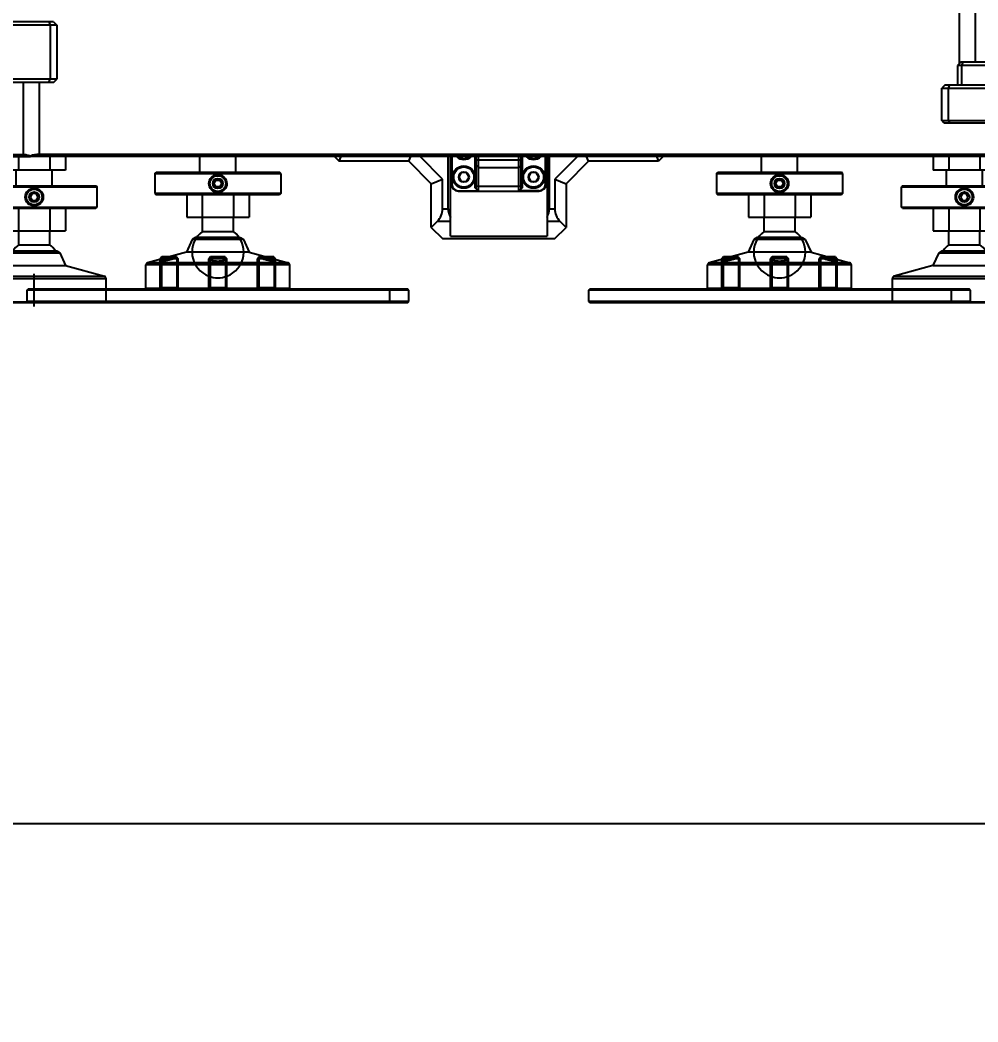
# Model space of a CAD drawing. Header units: millimetres. Extents: x -73584 to -37571, y -61249 to -50748.
# Drawn here: x -51747.3 to -51321, y -55821 to -55375 of the extents above; entities that cross this region are included whole.
import ezdxf

# ---------------------------------------------------------------- set-up
doc = ezdxf.new("R2010")
doc.units = ezdxf.units.MM
doc.header["$LTSCALE"] = 200
doc.header["$PDSIZE"] = -1
doc.linetypes.add('DOT_CENTER', pattern=[14, 12, -1, 0, -1])
doc.layers.add('1', color=7, linetype='Continuous')
doc.layers.add('DIM', color=3, linetype='Continuous')
doc.styles.add('TSSD_Dimension', font='tssdeng.shx', dxfattribs={"width": 0.7, "bigfont": 'hztxt.shx'})
doc.dimstyles.new('TSSD_20_20', dxfattribs={"dimtxt": 60, "dimasz": 20, "dimexe": 20, "dimexo": 50, "dimgap": 20, "dimtad": 1, "dimdec": 0, "dimzin": 0, "dimdsep": 46, "dimtxsty": 'TSSD_Dimension', "dimblk": 'ARCHTICK', "dimcen": 0, "dimdle": 20, "dimclrt": 7, "dimadec": 0, "dimazin": 0, "dimtfac": 1, "dimtdec": 0, "dimtix": 1, "dimtmove": 2, "dimatfit": 3, "dimfxl": 1, "dimtolj": 1, "dimtzin": 0, "dimarcsym": 0})

# ---------------------------------------------------------------- blocks, each defined once
blk = doc.blocks.new('1236')
at = {"color": 7, "linetype": 'Continuous'}
for p, q in [((-44619.35, -55885.55), (-44619.35, -55878.55)), ((-44603.35, -55885.55), (-44603.35, -55878.55)), ((-44559.49, -55878.55), (-44557.39, -55880.65)), ((-44557.39, -55880.65), (-44556.52, -55878.55)), ((-44526.35, -55880.65), (-44557.39, -55880.65)), ((-44526.35, -55880.65), (-44525.48, -55878.55)), ((-44516.35, -55890.65), (-44526.35, -55880.65)), ((-44511.35, -55888.58), (-44521.37, -55878.55)), ((-44508.85, -55901.74), (-44508.85, -55878.55)), ((-44507.35, -55878.55), (-44507.35, -55890.95)), ((-44507.15, -55878.55), (-44507.15, -55890.95)), ((-44496.85, -55892.45), (-44496.85, -55878.55)), ((-44496.35, -55892.95), (-44496.35, -55878.55)), ((-44496.35, -55879.96), (-44476.35, -55879.96)), ((-44495.35, -55893.95), (-44495.35, -55878.55)), ((-44477.35, -55893.95), (-44477.35, -55878.55)), ((-44476.35, -55892.95), (-44476.35, -55878.55)), ((-44475.85, -55878.55), (-44475.85, -55892.45)), ((-44465.55, -55890.95), (-44465.55, -55878.55)), ((-44465.35, -55890.95), (-44465.35, -55878.55)), ((-44463.85, -55878.55), (-44463.85, -55901.74)), ((-44451.32, -55878.55), (-44461.35, -55888.58)), ((-44456.35, -55890.65), (-44446.35, -55880.65)), ((-44446.35, -55880.65), (-44447.22, -55878.55)), ((-44415.3, -55880.65), (-44446.35, -55880.65)), ((-44416.17, -55878.55), (-44415.3, -55880.65)), ((-44413.2, -55878.55), (-44415.3, -55880.65)), ((-44369.35, -55885.55), (-44369.35, -55878.55)), ((-44353.35, -55885.55), (-44353.35, -55878.55)), ((-44496.35, -55882.46), (-44495.35, -55883.46)), ((-44495.35, -55883.46), (-44477.35, -55883.46)), ((-44476.35, -55882.46), (-44477.35, -55883.46)), ((-44639.35, -55886.05), (-44638.85, -55885.55)), ((-44639.35, -55886.05), (-44583.35, -55886.05)), ((-44639.35, -55886.05), (-44639.35, -55895.05)), ((-44638.85, -55885.55), (-44583.85, -55885.55)), ((-44613.08, -55890.55), (-44612.21, -55889.05)), ((-44612.21, -55889.05), (-44610.48, -55889.05)), ((-44610.48, -55889.05), (-44609.61, -55890.55)), ((-44583.35, -55886.05), (-44583.85, -55885.55)), ((-44583.35, -55886.05), (-44583.35, -55895.05)), ((-44516.35, -55890.65), (-44511.35, -55888.58)), ((-44511.35, -55901.74), (-44511.35, -55888.58)), ((-44503, -55885.65), (-44504.15, -55887.65)), ((-44504.15, -55887.65), (-44503, -55889.65)), ((-44500.69, -55885.65), (-44503, -55885.65)), ((-44503, -55889.65), (-44500.69, -55889.65)), ((-44499.54, -55887.65), (-44500.69, -55885.65)), ((-44500.69, -55889.65), (-44499.54, -55887.65)), ((-44472, -55885.65), (-44473.15, -55887.65)), ((-44473.15, -55887.65), (-44472, -55889.65)), ((-44469.69, -55885.65), (-44472, -55885.65)), ((-44472, -55889.65), (-44469.69, -55889.65)), ((-44468.54, -55887.65), (-44469.69, -55885.65)), ((-44469.69, -55889.65), (-44468.54, -55887.65)), ((-44461.35, -55888.58), (-44456.35, -55890.65)), ((-44461.35, -55888.58), (-44461.35, -55901.74)), ((-44389.35, -55886.05), (-44388.85, -55885.55)), ((-44389.35, -55886.05), (-44333.35, -55886.05)), ((-44389.35, -55886.05), (-44389.35, -55895.05)), ((-44388.85, -55885.55), (-44333.85, -55885.55)), ((-44363.08, -55890.55), (-44362.21, -55889.05)), ((-44362.21, -55889.05), (-44360.48, -55889.05)), ((-44360.48, -55889.05), (-44359.61, -55890.55)), ((-44333.35, -55886.05), (-44333.85, -55885.55)), ((-44333.35, -55886.05), (-44333.35, -55895.05)), ((-44612.21, -55892.05), (-44613.08, -55890.55)), ((-44610.48, -55892.05), (-44612.21, -55892.05)), ((-44609.61, -55890.55), (-44610.48, -55892.05)), ((-44516.35, -55910.05), (-44516.35, -55890.65)), ((-44507.35, -55890.95), (-44507.15, -55890.95)), ((-44504.35, -55893.75), (-44495.55, -55893.75)), ((-44504.35, -55893.75), (-44504.35, -55893.95)), ((-44504.35, -55893.95), (-44468.35, -55893.95)), ((-44495.35, -55893.95), (-44496.85, -55892.45)), ((-44496.35, -55891.5), (-44495.35, -55891.78)), ((-44495.35, -55891.78), (-44477.35, -55891.78)), ((-44477.35, -55891.78), (-44476.35, -55891.5)), ((-44475.85, -55892.45), (-44477.35, -55893.95)), ((-44468.35, -55893.75), (-44477.15, -55893.75)), ((-44468.35, -55893.95), (-44468.35, -55893.75)), ((-44465.55, -55890.95), (-44465.35, -55890.95)), ((-44456.35, -55890.65), (-44456.35, -55910.05)), ((-44362.21, -55892.05), (-44363.08, -55890.55)), ((-44360.48, -55892.05), (-44362.21, -55892.05)), ((-44359.61, -55890.55), (-44360.48, -55892.05)), ((-44583.35, -55895.05), (-44639.35, -55895.05)), ((-44639.35, -55895.05), (-44638.85, -55895.55)), ((-44583.85, -55895.55), (-44638.85, -55895.55)), ((-44625.2, -55895.55), (-44625.2, -55905.55)), ((-44618.27, -55895.55), (-44618.27, -55905.55)), ((-44604.42, -55895.55), (-44604.42, -55905.55)), ((-44597.49, -55895.55), (-44597.49, -55905.55)), ((-44583.35, -55895.05), (-44583.85, -55895.55)), ((-44333.35, -55895.05), (-44389.35, -55895.05)), ((-44389.35, -55895.05), (-44388.85, -55895.55)), ((-44333.85, -55895.55), (-44388.85, -55895.55)), ((-44375.2, -55895.55), (-44375.2, -55905.55)), ((-44368.27, -55895.55), (-44368.27, -55905.55)), ((-44354.42, -55895.55), (-44354.42, -55905.55)), ((-44347.49, -55895.55), (-44347.49, -55905.55)), ((-44333.35, -55895.05), (-44333.85, -55895.55)), ((-44511.35, -55901.74), (-44508.85, -55901.74)), ((-44463.85, -55901.74), (-44461.35, -55901.74)), ((-44625.2, -55905.55), (-44597.49, -55905.55)), ((-44618.25, -55911.85), (-44618.25, -55905.55)), ((-44604.45, -55911.85), (-44604.45, -55905.55)), ((-44513.69, -55907.39), (-44516.35, -55910.05)), ((-44507.85, -55907.39), (-44513.69, -55907.39)), ((-44459, -55907.39), (-44464.85, -55907.39)), ((-44456.35, -55910.05), (-44459, -55907.39)), ((-44375.2, -55905.55), (-44347.49, -55905.55)), ((-44368.25, -55911.85), (-44368.25, -55905.55)), ((-44354.45, -55911.85), (-44354.45, -55905.55)), ((-44618.25, -55911.85), (-44604.45, -55911.85)), ((-44516.35, -55910.05), (-44511.35, -55915.05)), ((-44461.35, -55915.05), (-44456.35, -55910.05)), ((-44368.25, -55911.85), (-44354.45, -55911.85)), ((-44622.76, -55915.46), (-44625.35, -55921.05)), ((-44621.35, -55914.55), (-44622.76, -55915.46)), ((-44599.93, -55915.46), (-44622.76, -55915.46)), ((-44620.83, -55914.55), (-44621.35, -55914.55)), ((-44601.86, -55914.55), (-44620.83, -55914.55)), ((-44601.86, -55914.55), (-44601.35, -55914.55)), ((-44601.35, -55914.55), (-44599.93, -55915.46)), ((-44599.93, -55915.46), (-44597.35, -55921.05)), ((-44511.35, -55915.05), (-44461.35, -55915.05)), ((-44507.85, -55914.05), (-44464.85, -55914.05)), ((-44372.76, -55915.46), (-44375.35, -55921.05)), ((-44371.35, -55914.55), (-44372.76, -55915.46)), ((-44349.93, -55915.46), (-44372.76, -55915.46)), ((-44370.83, -55914.55), (-44371.35, -55914.55)), ((-44351.86, -55914.55), (-44370.83, -55914.55)), ((-44351.86, -55914.55), (-44351.35, -55914.55)), ((-44351.35, -55914.55), (-44349.93, -55915.46)), ((-44349.93, -55915.46), (-44347.35, -55921.05)), ((-44625.35, -55921.05), (-44642.61, -55925.85)), ((-44597.35, -55921.05), (-44625.35, -55921.05)), ((-44597.35, -55921.05), (-44580.08, -55925.85)), ((-44375.35, -55921.05), (-44392.61, -55925.85)), ((-44347.35, -55921.05), (-44375.35, -55921.05)), ((-44347.35, -55921.05), (-44330.08, -55925.85)), ((-44636.23, -55923.25), (-44637, -55924.02)), ((-44629, -55924.02), (-44637, -55924.02)), ((-44637, -55937.55), (-44637, -55924.02)), ((-44636.4, -55924.94), (-44636.4, -55937.05)), ((-44629.76, -55923.25), (-44636.23, -55923.25)), ((-44629.76, -55923.25), (-44629, -55924.02)), ((-44629.6, -55923.31), (-44629.6, -55937.05)), ((-44629, -55937.55), (-44629, -55924.02)), ((-44614.58, -55923.25), (-44615.35, -55924.02)), ((-44607.35, -55924.02), (-44615.35, -55924.02)), ((-44615.35, -55937.55), (-44615.35, -55924.02)), ((-44614.75, -55924.17), (-44614.75, -55937.05)), ((-44608.11, -55923.25), (-44614.58, -55923.25)), ((-44608.11, -55923.25), (-44607.35, -55924.02)), ((-44607.95, -55924.17), (-44607.95, -55937.05)), ((-44607.35, -55937.55), (-44607.35, -55924.02)), ((-44592.93, -55923.25), (-44593.69, -55924.02)), ((-44585.69, -55924.02), (-44593.69, -55924.02)), ((-44593.69, -55937.55), (-44593.69, -55924.02)), ((-44593.09, -55923.31), (-44593.09, -55937.05)), ((-44586.46, -55923.25), (-44592.93, -55923.25)), ((-44586.46, -55923.25), (-44585.69, -55924.02)), ((-44586.29, -55924.94), (-44586.29, -55937.05)), ((-44585.69, -55937.55), (-44585.69, -55924.02)), ((-44386.23, -55923.25), (-44387, -55924.02)), ((-44379, -55924.02), (-44387, -55924.02)), ((-44387, -55937.55), (-44387, -55924.02)), ((-44386.4, -55924.94), (-44386.4, -55937.05)), ((-44379.76, -55923.25), (-44386.23, -55923.25)), ((-44379.76, -55923.25), (-44379, -55924.02)), ((-44379.6, -55923.31), (-44379.6, -55937.05)), ((-44379, -55937.55), (-44379, -55924.02)), ((-44364.58, -55923.25), (-44365.35, -55924.02)), ((-44357.35, -55924.02), (-44365.35, -55924.02)), ((-44365.35, -55937.55), (-44365.35, -55924.02)), ((-44364.75, -55924.17), (-44364.75, -55937.05)), ((-44358.11, -55923.25), (-44364.58, -55923.25)), ((-44358.11, -55923.25), (-44357.35, -55924.02)), ((-44357.95, -55924.17), (-44357.95, -55937.05)), ((-44357.35, -55937.55), (-44357.35, -55924.02)), ((-44342.93, -55923.25), (-44343.69, -55924.02)), ((-44335.69, -55924.02), (-44343.69, -55924.02)), ((-44343.69, -55937.55), (-44343.69, -55924.02)), ((-44343.09, -55923.31), (-44343.09, -55937.05)), ((-44336.46, -55923.25), (-44342.93, -55923.25)), ((-44336.46, -55923.25), (-44335.69, -55924.02)), ((-44336.29, -55924.94), (-44336.29, -55937.05)), ((-44335.69, -55937.55), (-44335.69, -55924.02)), ((-44579.35, -55926.81), (-44643.35, -55926.81)), ((-44643.35, -55937.25), (-44643.35, -55926.81)), ((-44580.08, -55925.85), (-44642.61, -55925.85)), ((-44579.35, -55937.25), (-44579.35, -55926.81)), ((-44329.35, -55926.81), (-44393.35, -55926.81)), ((-44393.35, -55937.25), (-44393.35, -55926.81)), ((-44330.08, -55925.85), (-44392.61, -55925.85)), ((-44329.35, -55937.25), (-44329.35, -55926.81)), ((-44695.85, -55937.55), (-44696.35, -55938.05)), ((-44526.35, -55938.05), (-44696.35, -55938.05)), ((-44696.35, -55938.05), (-44696.35, -55943.05)), ((-44526.85, -55937.55), (-44695.85, -55937.55)), ((-44579.35, -55937.25), (-44643.35, -55937.25)), ((-44636.4, -55937.05), (-44636.9, -55937.55)), ((-44629.6, -55937.05), (-44636.4, -55937.05)), ((-44629.6, -55937.05), (-44629.1, -55937.55)), ((-44614.75, -55937.05), (-44615.25, -55937.55)), ((-44607.95, -55937.05), (-44614.75, -55937.05)), ((-44611.35, -55938.05), (-44611.35, -55937.55)), ((-44607.95, -55937.05), (-44607.45, -55937.55)), ((-44593.09, -55937.05), (-44593.59, -55937.55)), ((-44586.29, -55937.05), (-44593.09, -55937.05)), ((-44586.29, -55937.05), (-44585.79, -55937.55)), ((-44534.77, -55943.05), (-44534.77, -55938.05)), ((-44526.35, -55938.05), (-44526.85, -55937.55)), ((-44526.35, -55943.05), (-44526.35, -55938.05)), ((-44445.85, -55937.55), (-44446.35, -55938.05)), ((-44276.35, -55938.05), (-44446.35, -55938.05)), ((-44446.35, -55938.05), (-44446.35, -55943.05)), ((-44276.85, -55937.55), (-44445.85, -55937.55)), ((-44329.35, -55937.25), (-44393.35, -55937.25)), ((-44386.4, -55937.05), (-44386.9, -55937.55)), ((-44379.6, -55937.05), (-44386.4, -55937.05)), ((-44379.6, -55937.05), (-44379.1, -55937.55)), ((-44364.75, -55937.05), (-44365.25, -55937.55)), ((-44357.95, -55937.05), (-44364.75, -55937.05)), ((-44361.35, -55938.05), (-44361.35, -55937.55)), ((-44357.95, -55937.05), (-44357.45, -55937.55)), ((-44343.09, -55937.05), (-44343.59, -55937.55)), ((-44336.29, -55937.05), (-44343.09, -55937.05)), ((-44336.29, -55937.05), (-44335.79, -55937.55)), ((-44284.77, -55943.05), (-44284.77, -55938.05)), ((-44276.35, -55938.05), (-44276.85, -55937.55)), ((-44276.35, -55943.05), (-44276.35, -55938.05)), ((-44526.35, -55943.05), (-44696.35, -55943.05)), ((-44696.35, -55943.05), (-44695.85, -55943.55)), ((-44535.2, -55943.55), (-44534.77, -55943.05)), ((-44526.85, -55943.55), (-44526.35, -55943.05)), ((-44276.35, -55943.05), (-44446.35, -55943.05)), ((-44446.35, -55943.05), (-44445.85, -55943.55)), ((-44285.2, -55943.55), (-44284.77, -55943.05)), ((-44276.85, -55943.55), (-44276.35, -55943.05)), ((-44695.85, -55943.55), (-44526.85, -55943.55)), ((-44445.85, -55943.55), (-44276.85, -55943.55))]:
    blk.add_line(p, q, dxfattribs=at)
at = {"linetype": 'Continuous'}
for p, q in [((-44507.85, -55914.05), (-44507.85, -55878.55)), ((-44464.85, -55878.55), (-44464.85, -55914.05))]:
    blk.add_line(p, q, dxfattribs=at)
at = {"color": 7, "linetype": 'Continuous'}
for centre, radius in [((-44501.85, -55887.65), 5), ((-44501.85, -55887.65), 4.5), ((-44501.85, -55887.65), 2.31), ((-44470.85, -55887.65), 5), ((-44470.85, -55887.65), 4.5), ((-44470.85, -55887.65), 2.31), ((-44611.35, -55890.55), 3.5), ((-44611.35, -55890.55), 2.25), ((-44361.35, -55890.55), 3.5), ((-44361.35, -55890.55), 2.25)]:
    blk.add_circle(centre, radius, dxfattribs=at)
for centre, radius, start, end in [((-44501.85, -55874.85), 5, 227.9015, 312.0985), ((-44501.85, -55874.85), 4.5, 235.5396, 304.4588), ((-44470.85, -55874.85), 5, 227.9015, 312.0985), ((-44470.85, -55874.85), 4.5, 235.5396, 304.4588), ((-44611.35, -55890.55), 4, 89.999, 90.2173), ((-44361.35, -55890.55), 4, 89.999, 90.2173), ((-44504.35, -55890.95), 3, 180, 270), ((-44504.35, -55890.95), 2.8, 180, 270), ((-44468.35, -55890.95), 3, 270, 0), ((-44468.35, -55890.95), 2.8, 270, 0), ((-44611.35, -55921.05), 11.5, 126.8699, 249.6325), ((-44611.35, -55921.05), 11.5, 290.3675, 53.1301), ((-44361.35, -55921.05), 11.5, 126.8699, 249.6325), ((-44361.35, -55921.05), 11.5, 290.3675, 53.1301), ((-44642.35, -55926.81), 1, 105.5241, 180), ((-44580.35, -55926.81), 1, 0, 74.4759), ((-44392.35, -55926.81), 1, 105.5241, 180), ((-44330.35, -55926.81), 1, 0, 74.4759), ((-44611.35, -55921.05), 11.5, 249.6325, 290.3675), ((-44361.35, -55921.05), 11.5, 249.6325, 290.3675), ((-44643.05, -55937.25), 0.3, 180, 270), ((-44579.65, -55937.25), 0.3, 270, 360), ((-44393.05, -55937.25), 0.3, 180, 270), ((-44329.65, -55937.25), 0.3, 270, 360)]:
    blk.add_arc(centre, radius, start, end, dxfattribs=at)
for centre, major_axis, start_param, end_param in [((-44519.35, -55901.74), (8, 0), -0.785398, 0), ((-44500.85, -55901.74), (8, 0), -3.141593, -2.636232), ((-44471.85, -55901.74), (0, 8), -2.076157, -1.570796), ((-44453.35, -55901.74), (0, 8), 1.570796, 2.356194)]:
    blk.add_ellipse(centre, major_axis=major_axis, ratio=1, start_param=start_param, end_param=end_param, dxfattribs=at)
for points, knots in [([(-44611.33, -55894.55), (-44611.85, -55894.55), (-44612.91, -55894.34), (-44614.67, -55893.18), (-44615.78, -55890.57), (-44614.69, -55887.95), (-44612.94, -55886.77), (-44611.89, -55886.55), (-44611.36, -55886.55)], [0, 0, 0, 0, 0.127314, 0.253769, 0.500023, 0.746262, 0.8727, 1, 1, 1, 1]), ([(-44611.35, -55886.55), (-44610.82, -55886.55), (-44609.76, -55886.76), (-44608.02, -55887.93), (-44606.91, -55890.54), (-44608.01, -55893.16), (-44609.75, -55894.33), (-44610.81, -55894.55), (-44611.33, -55894.55)], [0, 0, 0, 0, 0.127308, 0.253758, 0.500012, 0.746261, 0.872699, 1, 1, 1, 1]), ([(-44361.33, -55894.55), (-44361.85, -55894.55), (-44362.91, -55894.34), (-44364.67, -55893.18), (-44365.78, -55890.57), (-44364.69, -55887.95), (-44362.94, -55886.77), (-44361.89, -55886.55), (-44361.36, -55886.55)], [0, 0, 0, 0, 0.127314, 0.253769, 0.500023, 0.746262, 0.8727, 1, 1, 1, 1]), ([(-44361.35, -55886.55), (-44360.82, -55886.55), (-44359.76, -55886.76), (-44358.02, -55887.93), (-44356.91, -55890.54), (-44358.01, -55893.16), (-44359.75, -55894.33), (-44360.81, -55894.55), (-44361.33, -55894.55)], [0, 0, 0, 0, 0.127308, 0.253758, 0.500012, 0.746261, 0.872699, 1, 1, 1, 1]), ([(-44636.4, -55924.94), (-44636.4, -55924.78), (-44635.96, -55924.66), (-44635.53, -55924.44), (-44634.91, -55924.24), (-44634.22, -55924.02), (-44633.47, -55923.81), (-44632.72, -55923.61), (-44631.99, -55923.44), (-44631.34, -55923.31), (-44630.74, -55923.21), (-44630.26, -55923.18), (-44629.6, -55923.09), (-44629.6, -55923.31)], [0, 0, 0, 0, 0.066222, 0.136405, 0.226711, 0.333287, 0.443792, 0.555067, 0.65961, 0.757485, 0.838302, 0.906276, 1, 1, 1, 1]), ([(-44629.6, -55923.31), (-44629.6, -55923.59), (-44630.23, -55923.75), (-44630.81, -55924.02), (-44631.46, -55924.23), (-44632.2, -55924.44), (-44632.97, -55924.62), (-44633.74, -55924.78), (-44634.43, -55924.9), (-44635.1, -55925.01), (-44635.64, -55925.01), (-44636.4, -55925.19), (-44636.4, -55924.94)], [0, 0, 0, 0, 0.117399, 0.193712, 0.288372, 0.399519, 0.518368, 0.622816, 0.729463, 0.818418, 0.894422, 1, 1, 1, 1]), ([(-44607.95, -55924.17), (-44607.95, -55923.97), (-44608.32, -55923.7), (-44608.81, -55923.51), (-44609.36, -55923.36), (-44609.97, -55923.25), (-44610.65, -55923.18), (-44611.35, -55923.16), (-44612.05, -55923.18), (-44612.72, -55923.25), (-44613.33, -55923.36), (-44613.88, -55923.51), (-44614.37, -55923.7), (-44614.75, -55923.97), (-44614.75, -55924.17)], [0, 0, 0, 0, 0.081994, 0.148142, 0.225276, 0.311201, 0.403723, 0.500047, 0.59637, 0.688887, 0.774772, 0.851885, 0.918001, 1, 1, 1, 1]), ([(-44614.75, -55924.17), (-44614.75, -55924.37), (-44614.34, -55924.63), (-44613.81, -55924.8), (-44613.18, -55924.93), (-44612.48, -55925.01), (-44611.72, -55925.05), (-44610.95, -55925.05), (-44610.19, -55925.01), (-44609.5, -55924.93), (-44608.88, -55924.8), (-44608.35, -55924.63), (-44607.95, -55924.37), (-44607.95, -55924.17)], [0, 0, 0, 0, 0.083834, 0.154007, 0.241999, 0.342339, 0.446915, 0.555607, 0.660088, 0.759868, 0.84633, 0.916523, 1, 1, 1, 1]), ([(-44593.09, -55923.31), (-44593.09, -55923.08), (-44592.43, -55923.18), (-44591.94, -55923.21), (-44591.33, -55923.32), (-44590.69, -55923.45), (-44589.96, -55923.62), (-44589.23, -55923.81), (-44588.48, -55924.02), (-44587.81, -55924.23), (-44587.18, -55924.44), (-44586.74, -55924.65), (-44586.29, -55924.78), (-44586.29, -55924.94)], [0, 0, 0, 0, 0.094511, 0.162491, 0.244873, 0.342917, 0.444104, 0.558273, 0.663629, 0.769746, 0.85868, 0.932788, 1, 1, 1, 1]), ([(-44586.29, -55924.94), (-44586.29, -55925.19), (-44587.06, -55925.01), (-44587.6, -55925), (-44588.26, -55924.9), (-44588.96, -55924.78), (-44589.71, -55924.62), (-44590.47, -55924.44), (-44591.19, -55924.24), (-44591.85, -55924.03), (-44592.44, -55923.76), (-44593.09, -55923.59), (-44593.09, -55923.31)], [0, 0, 0, 0, 0.106772, 0.182618, 0.273153, 0.37683, 0.483938, 0.595577, 0.703919, 0.800166, 0.880979, 1, 1, 1, 1]), ([(-44386.4, -55924.94), (-44386.4, -55924.78), (-44385.96, -55924.66), (-44385.53, -55924.44), (-44384.91, -55924.24), (-44384.22, -55924.02), (-44383.47, -55923.81), (-44382.72, -55923.61), (-44381.99, -55923.44), (-44381.34, -55923.31), (-44380.74, -55923.21), (-44380.26, -55923.18), (-44379.6, -55923.09), (-44379.6, -55923.31)], [0, 0, 0, 0, 0.066222, 0.136405, 0.226711, 0.333287, 0.443792, 0.555067, 0.65961, 0.757485, 0.838302, 0.906276, 1, 1, 1, 1]), ([(-44379.6, -55923.31), (-44379.6, -55923.59), (-44380.23, -55923.75), (-44380.81, -55924.02), (-44381.46, -55924.23), (-44382.2, -55924.44), (-44382.97, -55924.62), (-44383.74, -55924.78), (-44384.43, -55924.9), (-44385.1, -55925.01), (-44385.64, -55925.01), (-44386.4, -55925.19), (-44386.4, -55924.94)], [0, 0, 0, 0, 0.117399, 0.193712, 0.288372, 0.399519, 0.518368, 0.622816, 0.729463, 0.818418, 0.894422, 1, 1, 1, 1]), ([(-44357.95, -55924.17), (-44357.95, -55923.97), (-44358.32, -55923.7), (-44358.81, -55923.51), (-44359.36, -55923.36), (-44359.97, -55923.25), (-44360.65, -55923.18), (-44361.35, -55923.16), (-44362.05, -55923.18), (-44362.72, -55923.25), (-44363.33, -55923.36), (-44363.88, -55923.51), (-44364.37, -55923.7), (-44364.75, -55923.97), (-44364.75, -55924.17)], [0, 0, 0, 0, 0.081994, 0.148142, 0.225276, 0.311201, 0.403723, 0.500047, 0.59637, 0.688887, 0.774772, 0.851885, 0.918001, 1, 1, 1, 1]), ([(-44364.75, -55924.17), (-44364.75, -55924.37), (-44364.34, -55924.63), (-44363.81, -55924.8), (-44363.18, -55924.93), (-44362.48, -55925.01), (-44361.72, -55925.05), (-44360.95, -55925.05), (-44360.19, -55925.01), (-44359.5, -55924.93), (-44358.88, -55924.8), (-44358.35, -55924.63), (-44357.95, -55924.37), (-44357.95, -55924.17)], [0, 0, 0, 0, 0.083834, 0.154007, 0.241999, 0.342339, 0.446915, 0.555607, 0.660088, 0.759868, 0.84633, 0.916523, 1, 1, 1, 1]), ([(-44343.09, -55923.31), (-44343.09, -55923.08), (-44342.43, -55923.18), (-44341.94, -55923.21), (-44341.33, -55923.32), (-44340.69, -55923.45), (-44339.96, -55923.62), (-44339.23, -55923.81), (-44338.48, -55924.02), (-44337.81, -55924.23), (-44337.18, -55924.44), (-44336.74, -55924.65), (-44336.29, -55924.78), (-44336.29, -55924.94)], [0, 0, 0, 0, 0.094511, 0.162491, 0.244873, 0.342917, 0.444104, 0.558273, 0.663629, 0.769746, 0.85868, 0.932788, 1, 1, 1, 1]), ([(-44336.29, -55924.94), (-44336.29, -55925.19), (-44337.06, -55925.01), (-44337.6, -55925), (-44338.26, -55924.9), (-44338.96, -55924.78), (-44339.71, -55924.62), (-44340.47, -55924.44), (-44341.19, -55924.24), (-44341.85, -55924.03), (-44342.44, -55923.76), (-44343.09, -55923.59), (-44343.09, -55923.31)], [0, 0, 0, 0, 0.106772, 0.182618, 0.273153, 0.37683, 0.483938, 0.595577, 0.703919, 0.800166, 0.880979, 1, 1, 1, 1])]:
    blk.add_open_spline(points, degree=3, knots=knots, dxfattribs=at)
blk = doc.blocks.new('23-D1022-C_CURAVLE-PLATE-LEFT_Absen-PL__302', base_point=(385.1, 187.98))
at = {"color": 7, "linetype": 'Continuous'}
for p, q in [((386.6, 214.98), (385.1, 213.48)), ((389.28, 214.98), (386.6, 214.98)), ((396.03, 214.98), (389.28, 214.98)), ((396.03, 214.98), (394.29, 213.48)), ((401.4, 214.98), (396.03, 214.98)), ((396.03, 187.98), (396.03, 214.98)), ((397.22, 213.48), (396.03, 214.98)), ((401.4, 214.98), (399.71, 213.48)), ((406.8, 214.98), (401.4, 214.98)), ((401.4, 214.98), (401.4, 187.98)), ((402.66, 213.48), (401.4, 214.98)), ((406.8, 214.98), (405.17, 213.48)), ((412.22, 214.98), (406.8, 214.98)), ((406.8, 187.98), (406.8, 214.98)), ((408.14, 213.48), (406.8, 214.98)), ((412.22, 214.98), (410.66, 213.48)), ((417.66, 214.98), (412.22, 214.98)), ((412.22, 187.98), (412.22, 214.98)), ((413.63, 213.48), (412.22, 214.98)), ((417.66, 214.98), (416.16, 213.48)), ((418.75, 214.98), (417.66, 214.98)), ((417.66, 187.98), (417.66, 214.98)), ((419.14, 213.48), (417.66, 214.98)), ((423.1, 214.98), (418.75, 214.98)), ((423.1, 214.98), (421.66, 213.48)), ((423.1, 187.98), (423.1, 214.98)), ((424.64, 213.48), (423.1, 214.98)), ((428.53, 214.98), (423.1, 214.98)), ((428.53, 214.98), (427.16, 213.48)), ((428.53, 187.98), (428.53, 214.98)), ((433.75, 214.98), (428.53, 214.98)), ((430.14, 213.48), (428.53, 214.98)), ((433.95, 214.98), (432.65, 213.48)), ((433.95, 214.98), (433.75, 214.98)), ((434.68, 214.98), (433.95, 214.98)), ((433.95, 187.98), (433.95, 214.98)), ((435.61, 213.48), (433.95, 214.98)), ((456.82, 214.98), (434.68, 214.98)), ((463.89, 214.98), (456.82, 214.98)), ((468.24, 214.98), (463.89, 214.98)), ((470.35, 214.98), (468.24, 214.98)), ((470.35, 214.98), (471.85, 213.48)), ((385.1, 213.48), (385.1, 189.48)), ((388.92, 213.48), (385.1, 213.48)), ((394.29, 213.48), (388.92, 213.48)), ((394.29, 213.48), (394.29, 189.48)), ((397.22, 213.48), (397.22, 189.48)), ((399.71, 213.48), (397.22, 213.48)), ((399.71, 213.48), (399.71, 189.48)), ((402.66, 213.48), (402.66, 189.48)), ((405.17, 213.48), (402.66, 213.48)), ((405.17, 213.48), (405.17, 189.48)), ((408.14, 213.48), (408.14, 189.48)), ((410.66, 213.48), (408.14, 213.48)), ((410.66, 213.48), (410.66, 189.48)), ((416.16, 213.48), (413.63, 213.48)), ((413.63, 213.48), (413.63, 189.48)), ((416.16, 213.48), (416.16, 189.48)), ((419.14, 213.48), (419.14, 189.48)), ((421.66, 213.48), (419.14, 213.48)), ((421.66, 213.48), (421.66, 189.48)), ((427.16, 213.48), (424.64, 213.48)), ((424.64, 213.48), (424.64, 189.48)), ((427.16, 213.48), (427.16, 189.48)), ((430.14, 213.48), (430.14, 189.48)), ((432.65, 213.48), (430.14, 213.48)), ((432.65, 213.48), (432.65, 189.48)), ((468.83, 213.48), (435.61, 213.48)), ((435.61, 213.48), (435.61, 189.48)), ((471.85, 213.48), (468.83, 213.48)), ((471.85, 213.48), (471.85, 189.48)), ((388.92, 189.48), (385.1, 189.48)), ((386.6, 187.98), (385.1, 189.48)), ((389.28, 187.98), (386.6, 187.98)), ((394.29, 189.48), (388.92, 189.48)), ((396.03, 187.98), (389.28, 187.98)), ((394.29, 189.48), (396.03, 187.98)), ((396.03, 187.98), (397.22, 189.48)), ((401.4, 187.98), (396.03, 187.98)), ((399.71, 189.48), (397.22, 189.48)), ((399.71, 189.48), (401.4, 187.98)), ((401.4, 187.98), (402.66, 189.48)), ((406.8, 187.98), (401.4, 187.98)), ((405.17, 189.48), (402.66, 189.48)), ((405.17, 189.48), (406.8, 187.98)), ((406.8, 187.98), (408.14, 189.48)), ((412.22, 187.98), (406.8, 187.98)), ((410.66, 189.48), (408.14, 189.48)), ((410.66, 189.48), (412.22, 187.98)), ((412.22, 187.98), (413.63, 189.48)), ((417.66, 187.98), (412.22, 187.98)), ((416.16, 189.48), (413.63, 189.48)), ((416.16, 189.48), (417.66, 187.98)), ((417.66, 187.98), (419.14, 189.48)), ((423.1, 187.98), (417.66, 187.98)), ((421.66, 189.48), (419.14, 189.48)), ((421.66, 189.48), (423.1, 187.98)), ((423.1, 187.98), (424.64, 189.48)), ((428.53, 187.98), (423.1, 187.98)), ((427.16, 189.48), (424.64, 189.48)), ((427.16, 189.48), (428.53, 187.98)), ((428.53, 187.98), (430.14, 189.48)), ((433.95, 187.98), (428.53, 187.98)), ((432.65, 189.48), (430.14, 189.48)), ((432.65, 189.48), (433.95, 187.98)), ((433.95, 187.98), (435.61, 189.48)), ((468.24, 187.98), (433.95, 187.98)), ((468.83, 189.48), (435.61, 189.48)), ((470.35, 187.98), (468.24, 187.98)), ((471.85, 189.48), (468.83, 189.48)), ((470.35, 187.98), (471.85, 189.48))]:
    blk.add_line(p, q, dxfattribs=at)
at = {"color": 140, "linetype": 'Continuous'}
for p, q in [((388.92, 213.48), (389.28, 214.98)), ((468.24, 214.98), (468.83, 213.48)), ((388.92, 213.48), (388.92, 189.48)), ((468.83, 213.48), (468.83, 189.48)), ((389.28, 187.98), (388.92, 189.48)), ((468.24, 187.98), (468.83, 189.48))]:
    blk.add_line(p, q, dxfattribs=at)
blk = doc.blocks.new('23-D1023-C_CURAVLE-PLATE-RIGHT_Absen-PL__303', base_point=(865.65, 169.98))
at = {"color": 7, "linetype": 'Continuous'}
for p, q in [((874.14, 196.98), (872.64, 195.48)), ((875.07, 196.98), (874.14, 196.98)), ((944.18, 196.98), (875.07, 196.98)), ((945.34, 196.98), (944.18, 196.98)), ((945.34, 196.98), (946.84, 195.48)), ((872.64, 195.48), (872.64, 186.98)), ((874.49, 195.48), (872.64, 195.48)), ((944.52, 195.48), (874.49, 195.48)), ((946.84, 195.48), (944.52, 195.48)), ((946.84, 195.48), (946.84, 186.98)), ((867.15, 186.98), (865.65, 185.48)), ((865.65, 170.98), (865.65, 185.48)), ((865.65, 185.48), (868.67, 185.48)), ((867.15, 186.98), (869.26, 186.98)), ((868.67, 185.48), (916.16, 185.48)), ((869.26, 186.98), (874.49, 186.98)), ((874.49, 186.98), (917.66, 186.98)), ((917.66, 186.98), (916.16, 185.48)), ((916.16, 170.98), (916.16, 185.48)), ((917.66, 169.98), (917.66, 186.98)), ((919.14, 185.48), (917.66, 186.98)), ((917.66, 186.98), (944.52, 186.98)), ((919.14, 170.98), (919.14, 185.48)), ((919.14, 185.48), (948.58, 185.48)), ((944.52, 186.98), (948.22, 186.98)), ((948.22, 186.98), (950.9, 186.98)), ((948.58, 185.48), (952.4, 185.48)), ((950.9, 186.98), (952.4, 185.48)), ((952.4, 170.98), (952.4, 185.48)), ((865.65, 170.98), (868.67, 170.98)), ((866.65, 169.98), (865.65, 170.98)), ((866.65, 169.98), (869.06, 169.98)), ((868.67, 170.98), (916.16, 170.98)), ((869.06, 169.98), (873.61, 169.98)), ((873.61, 169.98), (880.68, 169.98)), ((880.68, 169.98), (902.82, 169.98)), ((902.82, 169.98), (903.75, 169.98)), ((903.75, 169.98), (917.16, 169.98)), ((916.16, 170.98), (917.16, 169.98)), ((917.16, 169.98), (917.66, 169.98)), ((918.16, 169.98), (917.66, 169.98)), ((918.16, 169.98), (919.14, 170.98)), ((918.16, 169.98), (918.75, 169.98)), ((918.75, 169.98), (948.34, 169.98)), ((919.14, 170.98), (948.58, 170.98)), ((948.34, 169.98), (951.4, 169.98)), ((948.58, 170.98), (952.4, 170.98)), ((951.4, 169.98), (952.4, 170.98))]:
    blk.add_line(p, q, dxfattribs=at)
at = {"color": 140, "linetype": 'Continuous'}
for p, q in [((875.07, 196.98), (874.49, 195.48)), ((944.18, 196.98), (944.52, 195.48)), ((874.49, 195.48), (874.49, 186.98)), ((944.52, 195.48), (944.52, 186.98)), ((868.67, 185.48), (869.26, 186.98)), ((868.67, 170.98), (868.67, 185.48)), ((948.22, 186.98), (948.58, 185.48)), ((948.58, 170.98), (948.58, 185.48)), ((868.67, 170.98), (869.06, 169.98)), ((948.58, 170.98), (948.34, 169.98))]:
    blk.add_line(p, q, dxfattribs=at)
blk = doc.blocks.new('PH_23_CURVEABLE-PLATE-SET_BASESTAND-0_5m_Absen-PL__304', base_point=(385.1, 169.98))
for name, p in [('23-D1022-C_CURAVLE-PLATE-LEFT_Absen-PL__302', (385.1, 187.98)), ('23-D1023-C_CURAVLE-PLATE-RIGHT_Absen-PL__303', (865.65, 169.98))]:
    blk.add_blockref(name, p)
blk = doc.blocks.new('HEXAGON-SOCKET-BOLT_DIN-916_M5x16_45H_STEEL_2__346', base_point=(459.5, 134.73))
at = {"color": 7, "linetype": 'Continuous'}
for p, q in [((460.88, 138.48), (460.02, 136.98)), ((462.62, 138.48), (460.88, 138.48)), ((463.48, 136.98), (462.62, 138.48)), ((460.02, 136.98), (460.88, 135.48)), ((460.88, 135.48), (462.62, 135.48)), ((462.62, 135.48), (463.48, 136.98))]:
    blk.add_line(p, q, dxfattribs=at)
blk.add_circle((461.75, 136.98), 2.25, dxfattribs=at)
blk = doc.blocks.new('23-D0025-B_HAND-RING_ADJUSTABLE-FOOT_Absen__347', base_point=(433.75, 131.98))
at = {"color": 7, "linetype": 'Continuous'}
for p, q in [((434.25, 141.98), (433.75, 141.48)), ((433.75, 141.48), (489.75, 141.48)), ((433.75, 132.48), (433.75, 141.48)), ((434.25, 141.98), (489.25, 141.98)), ((489.25, 141.98), (489.75, 141.48)), ((489.75, 132.48), (489.75, 141.48)), ((433.75, 132.48), (489.75, 132.48)), ((434.25, 131.98), (433.75, 132.48)), ((434.25, 131.98), (447.89, 131.98)), ((447.89, 131.98), (453.75, 131.98)), ((453.75, 131.98), (454.82, 131.98)), ((454.82, 131.98), (468.68, 131.98)), ((468.68, 131.98), (469.75, 131.98)), ((469.75, 131.98), (475.61, 131.98)), ((475.61, 131.98), (489.25, 131.98)), ((489.25, 131.98), (489.75, 132.48))]:
    blk.add_line(p, q, dxfattribs=at)
for radius in [4, 3.5]:
    blk.add_circle((461.75, 136.98), radius, dxfattribs=at)
blk = doc.blocks.new('HEXAGON-THIN-NUT_DIN-439-B_M16_A2-70_STAINLESS-STEEL__348', base_point=(447.89, 148.98))
at = {"color": 7, "linetype": 'Continuous'}
for p, q in [((447.89, 154.98), (447.89, 148.98)), ((454.82, 154.98), (454.82, 148.98)), ((468.68, 154.98), (468.68, 148.98)), ((475.61, 154.98), (475.61, 148.98)), ((454.82, 148.98), (447.89, 148.98)), ((468.68, 148.98), (454.82, 148.98)), ((475.61, 148.98), (468.68, 148.98))]:
    blk.add_line(p, q, dxfattribs=at)
blk = doc.blocks.new('P01_LEG_M16xL80mm_STAINLESS-STEEL__349', base_point=(447.89, 112.98))
at = {"color": 7, "linetype": 'Continuous'}
for p, q in [((453.75, 141.98), (453.75, 148.98)), ((469.75, 141.98), (469.75, 148.98)), ((447.89, 131.98), (447.89, 121.98)), ((447.89, 131.98), (453.75, 131.98)), ((453.75, 131.98), (454.82, 131.98)), ((454.82, 131.98), (454.82, 121.98)), ((454.82, 131.98), (468.68, 131.98)), ((468.68, 131.98), (468.68, 121.98)), ((468.68, 131.98), (469.75, 131.98)), ((469.75, 131.98), (475.61, 131.98)), ((475.61, 131.98), (475.61, 121.98)), ((447.89, 121.98), (454.82, 121.98)), ((454.82, 121.98), (454.85, 121.98)), ((454.85, 115.68), (454.85, 121.98)), ((454.85, 121.98), (468.65, 121.98)), ((468.65, 121.98), (468.68, 121.98)), ((468.65, 115.68), (468.65, 121.98)), ((468.68, 121.98), (475.61, 121.98)), ((454.85, 115.68), (468.65, 115.68))]:
    blk.add_line(p, q, dxfattribs=at)
for start, end in [(126.8699, 145.5826), (34.4174, 53.1301)]:
    blk.add_arc((461.75, 106.48), 11.5, start, end, dxfattribs=at)
blk = doc.blocks.new('P02_FOOT_Ø65_STEEL__350', base_point=(429.75, 89.98))
at = {"color": 7, "linetype": 'Continuous'}
for p, q in [((450.33, 112.07), (447.75, 106.48)), ((451.75, 112.98), (450.33, 112.07)), ((450.33, 112.07), (473.17, 112.07)), ((451.75, 112.98), (471.75, 112.98)), ((471.75, 112.98), (473.17, 112.07)), ((473.17, 112.07), (475.75, 106.48)), ((447.75, 106.48), (430.48, 101.68)), ((447.75, 106.48), (475.75, 106.48)), ((475.75, 106.48), (493.02, 101.68)), ((429.75, 90.28), (429.75, 100.72)), ((493.75, 90.28), (493.75, 100.72)), ((430.05, 89.98), (493.45, 89.98))]:
    blk.add_line(p, q, dxfattribs=at)
at = {"color": 140, "linetype": 'Continuous'}
for p, q in [((429.75, 100.72), (493.75, 100.72)), ((430.48, 101.68), (493.02, 101.68)), ((429.75, 90.28), (493.75, 90.28))]:
    blk.add_line(p, q, dxfattribs=at)
at = {"color": 7, "linetype": 'Continuous'}
for centre, radius, start, end in [((430.75, 100.72), 1, 105.5241, 180), ((492.75, 100.72), 1, 0, 74.4759), ((430.05, 90.28), 0.3, 180, 270), ((493.45, 90.28), 0.3, 270, 0)]:
    blk.add_arc(centre, radius, start, end, dxfattribs=at)
at = {"layer": '1', "color": 1, "linetype": 'DOT_CENTER'}
blk.add_line((461.75, 88.28), (461.75, 102.72), dxfattribs=at)
blk = doc.blocks.new('23-B0029-B_ADJUSTABLE-M16xL80_FOOT-Ø64-STAINLESS-STEEL__351', base_point=(429.75, 89.98))
for name, p in [('HEXAGON-THIN-NUT_DIN-439-B_M16_A2-70_STAINLESS-STEEL__348', (447.89, 148.98)), ('P01_LEG_M16xL80mm_STAINLESS-STEEL__349', (447.89, 112.98)), ('P02_FOOT_Ø65_STEEL__350', (429.75, 89.98))]:
    blk.add_blockref(name, p)
blk = doc.blocks.new('23-A0234-B_FOOT_BASESTAND_Absen-M2_9__352', base_point=(429.75, 89.98))
for name, p in [('23-B0029-B_ADJUSTABLE-M16xL80_FOOT-Ø64-STAINLESS-STEEL__351', (429.75, 89.98)), ('23-D0025-B_HAND-RING_ADJUSTABLE-FOOT_Absen__347', (433.75, 131.98)), ('HEXAGON-SOCKET-BOLT_DIN-916_M5x16_45H_STEEL_2__346', (459.5, 134.73))]:
    blk.add_blockref(name, p)
blk = doc.blocks.new('HEXAGON-SOCKET-BOLT_DIN-916_M5x16_45H_STEEL_2__353', base_point=(873.5, 134.73))
at = {"color": 7, "linetype": 'Continuous'}
for p, q in [((874.88, 138.48), (874.02, 136.98)), ((876.62, 138.48), (874.88, 138.48)), ((877.48, 136.98), (876.62, 138.48)), ((874.02, 136.98), (874.88, 135.48)), ((874.88, 135.48), (876.62, 135.48)), ((876.62, 135.48), (877.48, 136.98))]:
    blk.add_line(p, q, dxfattribs=at)
blk.add_circle((875.75, 136.98), 2.25, dxfattribs=at)
blk = doc.blocks.new('23-D0025-B_HAND-RING_ADJUSTABLE-FOOT_Absen__354', base_point=(847.75, 131.98))
at = {"color": 7, "linetype": 'Continuous'}
for p, q in [((848.25, 141.98), (847.75, 141.48)), ((847.75, 132.48), (847.75, 141.48)), ((847.75, 141.48), (903.75, 141.48)), ((848.25, 141.98), (903.25, 141.98)), ((903.25, 141.98), (903.75, 141.48)), ((903.75, 132.48), (903.75, 141.48)), ((848.25, 131.98), (847.75, 132.48)), ((847.75, 132.48), (903.75, 132.48)), ((848.25, 131.98), (861.89, 131.98)), ((861.89, 131.98), (867.75, 131.98)), ((867.75, 131.98), (868.82, 131.98)), ((868.82, 131.98), (882.68, 131.98)), ((882.68, 131.98), (883.75, 131.98)), ((883.75, 131.98), (889.61, 131.98)), ((889.61, 131.98), (903.25, 131.98)), ((903.25, 131.98), (903.75, 132.48))]:
    blk.add_line(p, q, dxfattribs=at)
for radius in [4, 3.5]:
    blk.add_circle((875.75, 136.98), radius, dxfattribs=at)
blk = doc.blocks.new('HEXAGON-THIN-NUT_DIN-439-B_M16_A2-70_STAINLESS-STEEL__355', base_point=(861.89, 148.98))
at = {"color": 7, "linetype": 'Continuous'}
for p, q in [((861.89, 154.98), (861.89, 148.98)), ((868.82, 154.98), (868.82, 148.98)), ((882.68, 154.98), (882.68, 148.98)), ((889.61, 154.98), (889.61, 148.98)), ((868.82, 148.98), (861.89, 148.98)), ((882.68, 148.98), (868.82, 148.98)), ((889.61, 148.98), (882.68, 148.98))]:
    blk.add_line(p, q, dxfattribs=at)
blk = doc.blocks.new('P01_LEG_M16xL80mm_STAINLESS-STEEL__356', base_point=(861.89, 112.98))
at = {"color": 7, "linetype": 'Continuous'}
for p, q in [((867.75, 141.98), (867.75, 148.98)), ((883.75, 141.98), (883.75, 148.98)), ((861.89, 131.98), (867.75, 131.98)), ((861.89, 131.98), (861.89, 121.98)), ((867.75, 131.98), (868.82, 131.98)), ((868.82, 131.98), (882.68, 131.98)), ((868.82, 131.98), (868.82, 121.98)), ((882.68, 131.98), (883.75, 131.98)), ((882.68, 131.98), (882.68, 121.98)), ((883.75, 131.98), (889.61, 131.98)), ((889.61, 131.98), (889.61, 121.98)), ((861.89, 121.98), (868.82, 121.98)), ((868.82, 121.98), (868.85, 121.98)), ((868.85, 121.98), (882.65, 121.98)), ((868.85, 115.68), (868.85, 121.98)), ((882.65, 121.98), (882.68, 121.98)), ((882.65, 115.68), (882.65, 121.98)), ((882.68, 121.98), (889.61, 121.98)), ((868.85, 115.68), (882.65, 115.68))]:
    blk.add_line(p, q, dxfattribs=at)
for start, end in [(126.8699, 145.5826), (34.4174, 53.1301)]:
    blk.add_arc((875.75, 106.48), 11.5, start, end, dxfattribs=at)
blk = doc.blocks.new('P02_FOOT_Ø65_STEEL__357', base_point=(843.75, 89.98))
at = {"color": 7, "linetype": 'Continuous'}
for p, q in [((864.33, 112.07), (861.75, 106.48)), ((865.75, 112.98), (864.33, 112.07)), ((864.33, 112.07), (887.17, 112.07)), ((865.75, 112.98), (885.75, 112.98)), ((885.75, 112.98), (887.17, 112.07)), ((887.17, 112.07), (889.75, 106.48)), ((861.75, 106.48), (844.48, 101.68)), ((861.75, 106.48), (889.75, 106.48)), ((889.75, 106.48), (907.02, 101.68)), ((843.75, 90.28), (843.75, 100.72)), ((907.75, 90.28), (907.75, 100.72)), ((844.05, 89.98), (907.45, 89.98))]:
    blk.add_line(p, q, dxfattribs=at)
at = {"color": 140, "linetype": 'Continuous'}
for p, q in [((843.75, 100.72), (907.75, 100.72)), ((844.48, 101.68), (907.02, 101.68)), ((843.75, 90.28), (907.75, 90.28))]:
    blk.add_line(p, q, dxfattribs=at)
at = {"color": 7, "linetype": 'Continuous'}
for centre, radius, start, end in [((844.75, 100.72), 1, 105.5241, 180), ((906.75, 100.72), 1, 0, 74.4759), ((844.05, 90.28), 0.3, 180, 270), ((907.45, 90.28), 0.3, 270, 0)]:
    blk.add_arc(centre, radius, start, end, dxfattribs=at)
blk = doc.blocks.new('23-B0029-B_ADJUSTABLE-M16xL80_FOOT-Ø64-STAINLESS-STEEL__358', base_point=(843.75, 89.98))
for name, p in [('HEXAGON-THIN-NUT_DIN-439-B_M16_A2-70_STAINLESS-STEEL__355', (861.89, 148.98)), ('P01_LEG_M16xL80mm_STAINLESS-STEEL__356', (861.89, 112.98)), ('P02_FOOT_Ø65_STEEL__357', (843.75, 89.98))]:
    blk.add_blockref(name, p)
blk = doc.blocks.new('23-A0234-B_FOOT_BASESTAND_Absen-M2_9_2__359', base_point=(843.75, 89.98))
for name, p in [('23-B0029-B_ADJUSTABLE-M16xL80_FOOT-Ø64-STAINLESS-STEEL__358', (843.75, 89.98)), ('23-D0025-B_HAND-RING_ADJUSTABLE-FOOT_Absen__354', (847.75, 131.98)), ('HEXAGON-SOCKET-BOLT_DIN-916_M5x16_45H_STEEL_2__353', (873.5, 134.73))]:
    blk.add_blockref(name, p)
blk = doc.blocks.new('DIZUO')
at = {"color": 140, "linetype": 'Continuous'}
for p, q in [((-43329.16, -55394.29), (-43329.16, -55360.96)), ((-43322.09, -55393.76), (-43322.09, -55360.96)), ((-43745.95, -55402.76), (-43745.95, -55434.76)), ((-43738.88, -55402.76), (-43738.88, -55434.76))]:
    blk.add_line(p, q, dxfattribs=at)
at = {"color": 7, "linetype": 'Continuous'}
for p, q in [((-43745.95, -55375.76), (-43768.09, -55375.76)), ((-43738.88, -55375.76), (-43745.95, -55375.76)), ((-43329.16, -55420.76), (-43322.09, -55420.76)), ((-43322.09, -55420.76), (-43299.95, -55420.76)), ((-43768.09, -55434.76), (-43745.95, -55434.76)), ((-43299.02, -55434.76), (-43738.88, -55434.76)), ((-43767.38, -55435.76), (-43742.61, -55435.76)), ((-43742.61, -55435.76), (-43742.7, -55435.52)), ((-43299.43, -55435.76), (-43742.61, -55435.76))]:
    blk.add_line(p, q, dxfattribs=at)
blk.add_arc((-43738.88, -55444.76), 10, 90, 112.5, dxfattribs=at)
blk.add_spline([(-43745.95, -55434.76), (-43744.43, -55434.95), (-43742.7, -55435.52)], degree=3, dxfattribs=at)
for name, p in [('PH_23_CURVEABLE-PLATE-SET_BASESTAND-0_5m_Absen-PL__304', (-43817.67, -55420.76)), ('23-A0234-B_FOOT_BASESTAND_Absen-M2_9__352', (-43773.02, -55500.76)), ('23-A0234-B_FOOT_BASESTAND_Absen-M2_9_2__359', (-43359.02, -55500.76))]:
    blk.add_blockref(name, p)
blk = doc.blocks.new('*U614')
at = {"layer": 'DIM', "color": 3}
for name, p in [('DIZUO', (43534.02, 55420.11)), ('1236', (44486.09, 55862.9))]:
    blk.add_blockref(name, p, dxfattribs=at)
blk = doc.blocks.new('*U615')
at = {"layer": 'DIM', "color": 0, "linetype": 'ByBlock', "lineweight": -2, "transparency": 16777216}
blk.add_blockref('*U614', (-1000, 0), dxfattribs=at)
blk = doc.blocks.new('_ArchTick')
at = {"color": 0, "linetype": 'ByBlock'}
blk.add_lwpolyline([(-0.707, -0.707, 0.5, 0.5, 0), (0.707, 0.707, 0.5, 0.5, 0)], format="xyseb", dxfattribs=at)
blk = doc.blocks.new('*D696')
at = {"layer": 'Defpoints', "color": 0, "transparency": 16777216}
for p in [(-54817.67, -55395.94), (-50250.37, -55412.51), (-50250.37, -55732.63)]:
    blk.add_point(p, dxfattribs=at)
at = {"layer": 'DIM', "color": 0, "lineweight": -2, "transparency": 16777216}
for p, q in [((-54817.67, -55445.94), (-54817.67, -55752.63)), ((-50250.37, -55462.51), (-50250.37, -55752.63)), ((-54837.67, -55732.63), (-50230.37, -55732.63))]:
    blk.add_line(p, q, dxfattribs=at)
at = {"layer": 'DIM', "color": 0, "lineweight": -2, "transparency": 16777216, "xscale": 20, "yscale": 20, "zscale": 20, "rotation": 180}
blk.add_blockref('_ArchTick', (-54817.67, -55732.63), dxfattribs=at)
at = {"layer": 'DIM', "color": 0, "lineweight": -2, "transparency": 16777216, "xscale": 20, "yscale": 20, "zscale": 20}
blk.add_blockref('_ArchTick', (-50250.37, -55732.63), dxfattribs=at)
at = {"layer": 'DIM', "color": 7, "transparency": 16777216, "insert": (-52534.02, -55681.47), "char_height": 60, "attachment_point": 5, "style": 'TSSD_Dimension'}
blk.add_mtext('\\A1;4567 [14\'-11 3/4"]', dxfattribs=at)

msp = doc.modelspace()

# ---------------------------------------------------------------- block references
at = {"layer": 'DIM', "color": 3}
msp.add_blockref('*U615', (-50534.02, -55420.108), dxfattribs=at)

# ---------------------------------------------------------------- dimensions: what is measured, and where the dimension line sits
at = {"layer": 'DIM'}
dim = msp.add_linear_dim(base=(-50250.373, -55732.626), p1=(-54817.667, -55395.938), p2=(-50250.373, -55412.508), dimstyle='TSSD_20_20', dxfattribs=at)
dim.commit()
dim.dimension.update_dxf_attribs({"geometry": '*D696', "text_midpoint": (-52534.02, -55681.473)})

doc.saveas('drawing.dxf')
